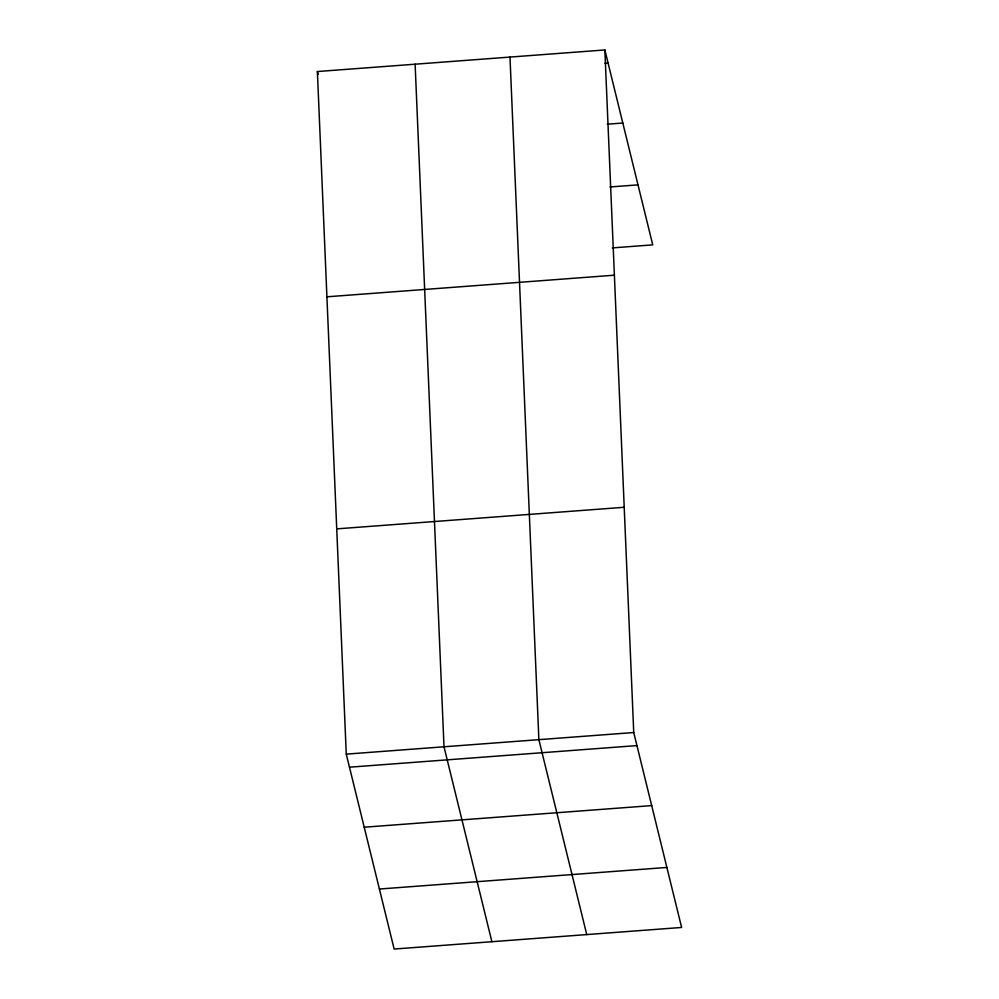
<?xml version="1.0" encoding="UTF-8"?>
<svg xmlns="http://www.w3.org/2000/svg" width="999" height="999" viewBox="0 0 999 999"><rect width="100%" height="100%" fill="white"/><g stroke="black" fill="none" stroke-linecap="round" stroke-linejoin="round"><path stroke-width="1.5" d="M604.857 49.95L633.741 732.529L681.618 927.459L394.143 949.05L346.266 754.133L317.382 71.541L604.857 49.95L652.734 244.867L612.3 247.914M604.957 63.249L608.066 63.012M607.255 124.201L622.802 123.027M610.002 186.963L637.986 184.865M326.923 296.803L614.385 275.2M336.738 528.871L624.2 507.28M346.266 754.133L633.741 732.529M349.475 767.195L636.95 745.591M364.223 827.209L651.685 805.606M379.408 889.035L666.87 867.444M586.75 934.577L538.873 739.66L509.989 57.08M317.382 71.541L318.094 74.45M491.883 941.707L444.006 746.79L415.122 64.198"/></g></svg>
